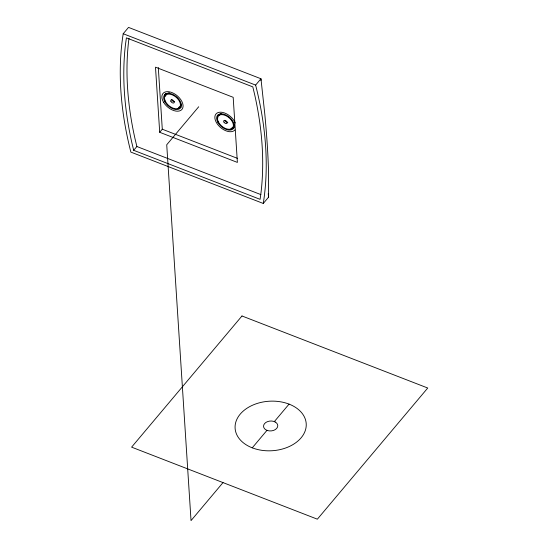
<?xml version="1.0" encoding="UTF-8"?>
<svg xmlns="http://www.w3.org/2000/svg" width="548" height="548" viewBox="0 0 548 548"><rect width="100%" height="100%" fill="white"/><g stroke="black" fill="none" stroke-linecap="round" stroke-linejoin="round"><path stroke-width="0.82" d="M268.609 197.122L268.561 172.743A338.445 48.519 78.2 0 0 264.718 113.333L260.958 78.754L128.533 27.4L123.204 33.736A475.548 284.117 40.1 0 0 130.862 152.104L263.28 203.459L268.609 197.122L268.212 193.732M260.93 80.467L260.958 78.754L255.628 85.091A475.548 284.117 40.1 0 1 263.28 203.459M129.02 38.257L128.67 40.771A471.417 281.651 40.1 0 0 135.007 138.713L136.877 146.515L133.678 150.31L260.081 199.335L261.012 192.622A471.417 281.651 40.1 0 0 254.676 94.681L252.813 86.879L126.403 37.86L125.478 44.573A471.417 281.651 40.1 0 0 131.808 142.514L133.678 150.31M159.701 132.287L155.495 67.178L233.181 97.311L237.387 162.413L159.701 132.287L162.324 129.17M198.705 106.764L166.729 144.768L191.033 520.6L223.009 482.596M252.258 447.839A35.627 24.797 -3.7 0 0 306.243 425.275A35.627 24.797 -3.7 0 0 253.471 404.814A35.627 24.797 -3.7 0 0 252.258 447.839L267.006 430.31M274.308 421.638L289.056 404.116M123.204 33.736L255.628 85.091M237.599 158.413L162.29 129.212L158.297 67.486M136.877 146.515L260.896 194.609M234.907 129.965A12.392 7.398 40.1 0 1 218.536 125.54A12.392 7.398 40.1 0 1 219.275 112.272A12.392 7.398 40.1 0 1 235.298 123.005M234.092 127.684A10.323 6.165 40.1 0 1 230.804 128.849M217.782 118.06A10.323 6.165 40.1 0 1 218.015 115.046M233.201 127.102A9.289 5.548 40.1 0 1 231.852 127.814M218.94 115.443A9.289 5.548 40.1 0 1 221.173 113.587M227.831 122.231A2.062 1.233 40.1 0 1 224.831 120.423M181.258 107.011A10.323 6.165 40.1 0 1 178.066 108.299M164.701 96.434A10.323 6.165 40.1 0 1 165.832 93.311M181.47 104.147A9.289 5.548 40.1 0 1 178.662 107.333M165.619 96.174A9.289 5.548 40.1 0 1 169.565 92.824M174.497 101.784A2.062 1.233 40.1 0 1 171.777 99.455M241.983 315.977L131.609 447.147L317.361 519.182L427.741 388.018L241.983 315.977M275.165 421.981L273.589 421.35A7.124 4.959 -3.7 0 0 264.609 423.563A7.124 4.959 -3.7 0 0 266.15 429.968L267.725 430.598A7.124 4.959 -3.7 0 0 276.706 428.392A7.124 4.959 -3.7 0 0 275.165 421.981M163.592 102.305A12.392 7.398 40.1 0 0 181.943 109.422A12.392 7.398 40.1 0 0 171.908 92.55A12.392 7.398 40.1 0 0 163.592 102.305M223.968 122.115A2.062 1.233 40.1 0 0 227.023 123.3A2.062 1.233 40.1 0 0 225.351 120.485A2.062 1.233 40.1 0 0 223.968 122.115M170.99 101.558A2.062 1.233 40.1 0 0 174.045 102.771A2.062 1.233 40.1 0 0 172.401 99.955A2.062 1.233 40.1 0 0 170.99 101.558M217.714 122.122A10.323 6.165 40.1 0 0 233.023 128.951A10.323 6.165 40.1 0 0 225.598 114.833A10.323 6.165 40.1 0 0 217.714 122.122M164.88 101.825A10.323 6.165 40.1 0 0 180.189 108.278A10.323 6.165 40.1 0 0 172.36 94.174A10.323 6.165 40.1 0 0 164.88 101.825M218.364 121.868A9.289 5.548 40.1 0 0 232.133 128.369A9.289 5.548 40.1 0 0 225.845 115.662A9.289 5.548 40.1 0 0 218.364 121.868M165.27 101.051A9.289 5.548 40.1 0 0 178.997 107.956A9.289 5.548 40.1 0 0 173.168 95.27A9.289 5.548 40.1 0 0 165.27 101.051"/></g></svg>
